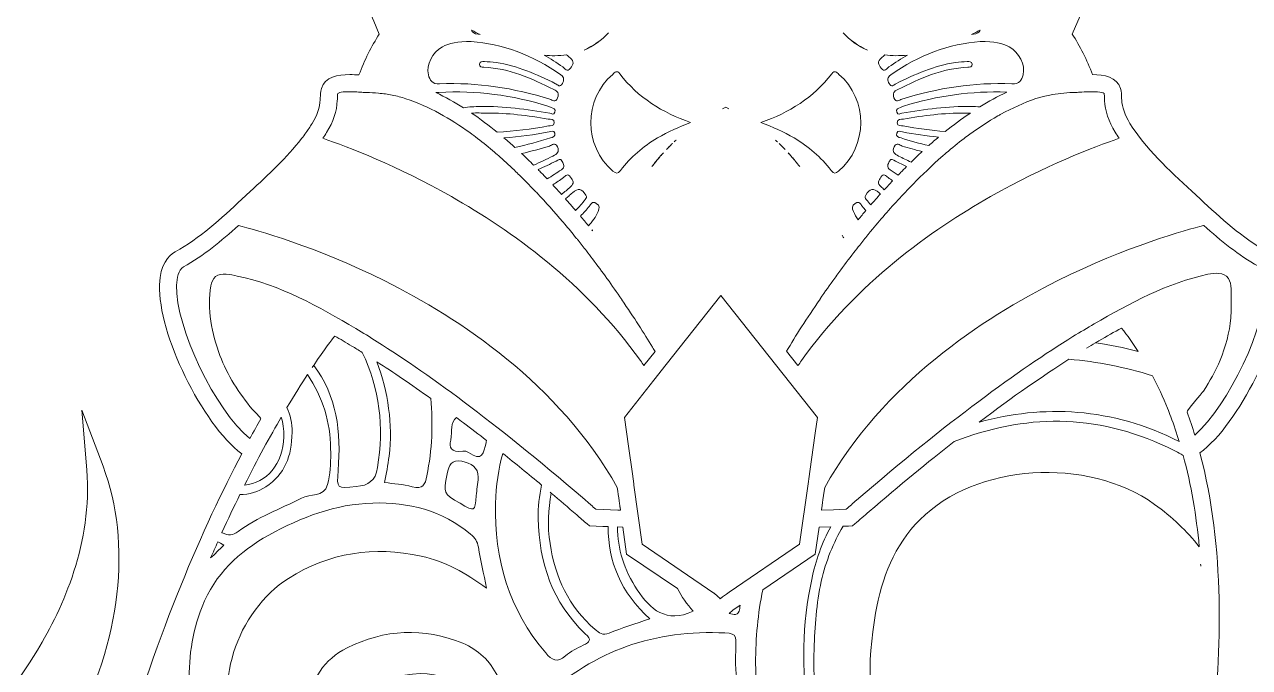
# Model space of a CAD drawing. Extents: x 705 to 2296, y -2914 to -85.
# Drawn here: x 1153 to 1760, y -1857 to -1539 of the extents above; entities that cross this region are included whole.
import ezdxf

# ---------------------------------------------------------------- set-up
doc = ezdxf.new("R2010")
doc.units = 0
doc.header["$MEASUREMENT"] = 0
doc.layers.add('Layer 1', color=7, linetype='Continuous')

# ---------------------------------------------------------------- blocks, each defined once
blk = doc.blocks.new('block 4')
at = {"layer": 'Layer 1', "lineweight": 0}
blk.add_lwpolyline([(1500.45, -1579.68), (1502.02, -1580.47), (1500.45, -1579.69), (1498.87, -1580.47), (1500.45, -1579.68)], dxfattribs=at)
for points, knots in [([(2257.73, -639.78), (2234.93, -597.81), (2201.23, -557.75), (2160.32, -523.94), (2075.55, -453.89), (1964.94, -394.11), (1840.32, -350.94), (1840.32, -350.94), (1840.32, -350.93), (1840.32, -350.93), (1839.87, -348.96), (1839.3, -346.94), (1838.61, -344.88), (1837.07, -340.33), (1834.39, -333.76), (1828.95, -329.25), (1828.26, -328.68), (1827.55, -328.14), (1826.81, -327.67), (1826.81, -327.67), (1826.81, -327.67), (1826.79, -327.67), (1828.33, -308.78), (1824.73, -289.41), (1816.02, -270), (1811.57, -260.06), (1804.2, -253.12), (1797.06, -246.39), (1791.32, -240.98), (1785.89, -235.87), (1782.26, -229.5), (1781.17, -227.6), (1780.25, -225.55), (1779.27, -223.36), (1778.01, -220.55), (1776.7, -217.64), (1774.93, -214.81), (1767.88, -203.55), (1756.35, -197.47), (1745.08, -194.23), (1745.08, -194.23), (1743.71, -192.18), (1743.71, -192.18), (1701.28, -127.64), (1637.14, -102.84), (1590.8, -93.4), (1549.91, -85.06), (1516.05, -86.83), (1504.18, -87.86), (1504.14, -87.8), (1504.1, -87.77), (1504.08, -87.73), (1504.08, -87.73), (1503.9, -87.89), (1503.9, -87.89), (1502.32, -88.03), (1501.15, -88.15), (1500.45, -88.23), (1499.74, -88.15), (1498.58, -88.03), (1497.01, -87.89), (1497.01, -87.89), (1496.82, -87.73), (1496.82, -87.73), (1496.8, -87.77), (1496.76, -87.8), (1496.71, -87.86), (1484.84, -86.83), (1450.98, -85.06), (1410.1, -93.4), (1363.76, -102.84), (1299.62, -127.64), (1257.21, -192.15), (1257.21, -192.15), (1255.83, -194.23), (1255.83, -194.23), (1244.54, -197.47), (1233.02, -203.55), (1225.97, -214.81), (1224.2, -217.64), (1222.89, -220.55), (1221.62, -223.36), (1220.64, -225.55), (1219.73, -227.6), (1218.64, -229.5), (1215, -235.87), (1209.57, -240.98), (1203.83, -246.39), (1196.7, -253.12), (1189.33, -260.06), (1184.88, -270), (1176.17, -289.41), (1172.56, -308.78), (1174.1, -327.67), (1174.09, -327.67), (1174.09, -327.67), (1174.09, -327.67), (1173.36, -328.14), (1172.64, -328.67), (1171.94, -329.25), (1166.5, -333.76), (1163.83, -340.32), (1162.29, -344.88), (1161.6, -346.94), (1161.03, -348.96), (1160.57, -350.93), (1160.57, -350.93), (1160.57, -350.94), (1160.57, -350.94), (1035.95, -394.11), (925.34, -453.89), (840.57, -523.94), (799.66, -557.75), (765.97, -597.81), (743.17, -639.78), (717.38, -687.2), (705.23, -736.49), (707.06, -786.23), (708.79, -833.12), (721.42, -881.91), (744.63, -931.23), (776.61, -999.19), (827.22, -1064.83), (895.04, -1126.29), (939.72, -1166.8), (989.19, -1202.25), (1037.03, -1236.53), (1082.37, -1269.03), (1129.25, -1302.64), (1171.8, -1340.38), (1249.39, -1409.16), (1300.81, -1475.62), (1328.95, -1543.41), (1325.12, -1549.46), (1321.54, -1556.29), (1318.88, -1563.69), (1317.48, -1563.6), (1315.91, -1563.52), (1314.31, -1563.52), (1308.44, -1563.52), (1302.01, -1564.61), (1300.28, -1570.4), (1299.79, -1572.07), (1299.76, -1573.62), (1299.72, -1574.99), (1299.72, -1575.32), (1299.71, -1575.65), (1299.7, -1575.96), (1299.52, -1579.67), (1298.15, -1583.63), (1295.64, -1587.72), (1294.69, -1589.27), (1293.66, -1590.81), (1292.59, -1592.31), (1291.91, -1593.27), (1291.2, -1594.21), (1290.48, -1595.15), (1283.23, -1604.54), (1274, -1613.07), (1265.02, -1621.38), (1265.02, -1621.38), (1260.92, -1625.17), (1260.92, -1625.17), (1250.6, -1634.74), (1239.94, -1644.64), (1227.93, -1651.26), (1224.55, -1653.15), (1220.44, -1657.48), (1220.14, -1667.47), (1219.42, -1692.03), (1241.26, -1736.34), (1260.82, -1751.22), (1241.97, -1787.05), (1219.46, -1838.09), (1200.22, -1904.9), (1175.44, -1990.97), (1160.75, -2086.12), (1156.58, -2187.73), (1153.08, -2272.74), (1156.98, -2362.49), (1168.18, -2455.79), (1163.65, -2459.11), (1158.65, -2462.26), (1152.93, -2465.39), (1126.52, -2479.87), (1097.89, -2485.02), (1072.31, -2479.92), (1038.1, -2473.12), (1010.95, -2453.43), (991.61, -2421.39), (954.97, -2360.75), (954.3, -2266.43), (972.57, -2204.62), (992.17, -2138.34), (1031.4, -2072.06), (1096.04, -1996), (1100.49, -1990.76), (1104.99, -1985.54), (1109.5, -1980.33), (1133.88, -1952.07), (1159.09, -1922.85), (1176.92, -1889.25), (1201.05, -1843.72), (1206.63, -1795.65), (1192.18, -1757.38), (1192.18, -1757.38), (1181.68, -1729.58), (1181.68, -1729.58), (1181.68, -1729.58), (1184.11, -1759.19), (1184.11, -1759.19), (1187.04, -1794.94), (1172.43, -1827.44), (1159.67, -1848.41), (1139.55, -1881.48), (1111.42, -1909.63), (1084.2, -1936.84), (1072.99, -1948.07), (1061.38, -1959.69), (1050.51, -1971.48), (986.2, -2041.19), (939.51, -2104.75), (907.75, -2165.78), (865.01, -2247.87), (849.52, -2326.23), (861.72, -2398.68), (881.46, -2516.08), (980.8, -2608.54), (1070.48, -2648.09), (1102.71, -2662.3), (1132.76, -2669.48), (1158.32, -2669.48), (1176.87, -2669.48), (1193.05, -2665.7), (1205.97, -2658.08), (1205.97, -2658.09), (1205.97, -2658.09), (1205.97, -2658.09), (1212.84, -2680.03), (1220.66, -2700.47), (1229.34, -2719.23), (1249.6, -2763), (1275.41, -2799.36), (1306.05, -2827.33), (1339.78, -2858.12), (1383.84, -2881.32), (1437.02, -2896.27), (1479.37, -2908.16), (1526.54, -2914.39), (1574.07, -2914.39), (1577.53, -2914.39), (1581.01, -2914.35), (1584.47, -2914.28), (1715.72, -2911.78), (1847.6, -2857.02), (1946.29, -2764.08), (1983.95, -2728.62), (2013.13, -2688.17), (2030.68, -2647.08), (2050.96, -2599.62), (2056.14, -2551.69), (2046.08, -2504.65), (2026.22, -2411.76), (1963.7, -2334.68), (1870.04, -2287.56), (1788.08, -2246.34), (1690.33, -2231.81), (1599.94, -2247.09), (1606.11, -2235.77), (1612.34, -2224.53), (1618.54, -2213.38), (1637.36, -2179.5), (1656.8, -2144.46), (1673.59, -2108.59), (1710.68, -2029.32), (1732.71, -1958.15), (1740.94, -1891.02), (1746.05, -1849.4), (1747.6, -1797.58), (1735.16, -1750.76), (1754.43, -1736.28), (1775.99, -1693.13), (1775.99, -1668.36), (1775.99, -1667.96), (1775.99, -1667.55), (1775.98, -1667.16), (1775.68, -1657.19), (1771.58, -1652.89), (1768.19, -1651), (1756.19, -1644.4), (1745.52, -1634.53), (1735.2, -1624.98), (1735.2, -1624.98), (1731.1, -1621.2), (1731.1, -1621.2), (1719.8, -1610.79), (1708.12, -1600.03), (1700.47, -1587.65), (1697.96, -1583.57), (1696.6, -1579.62), (1696.43, -1575.92), (1696.41, -1575.61), (1696.4, -1575.29), (1696.4, -1574.97), (1696.37, -1573.59), (1696.32, -1572.04), (1695.83, -1570.37), (1694.11, -1564.66), (1687.76, -1563.55), (1681.94, -1563.52), (1679.29, -1556.2), (1675.74, -1549.42), (1671.94, -1543.41), (1700.08, -1475.62), (1751.51, -1409.16), (1829.1, -1340.38), (1871.64, -1302.64), (1918.53, -1269.03), (1963.87, -1236.53), (2011.71, -1202.25), (2061.18, -1166.8), (2105.86, -1126.29), (2173.67, -1064.83), (2224.28, -999.19), (2256.27, -931.23), (2279.48, -881.91), (2292.11, -833.13), (2293.84, -786.23), (2295.67, -736.49), (2283.52, -687.2), (2257.73, -639.78)], [0, 0, 0, 0, 1, 1, 1, 2, 2, 2, 3, 3, 3, 4, 4, 4, 5, 5, 5, 6, 6, 6, 7, 7, 7, 8, 8, 8, 9, 9, 9, 10, 10, 10, 11, 11, 11, 12, 12, 12, 13, 13, 13, 14, 14, 14, 15, 15, 15, 16, 16, 16, 17, 17, 17, 18, 18, 18, 19, 19, 19, 20, 20, 20, 21, 21, 21, 22, 22, 22, 23, 23, 23, 24, 24, 24, 25, 25, 25, 26, 26, 26, 27, 27, 27, 28, 28, 28, 29, 29, 29, 30, 30, 30, 31, 31, 31, 32, 32, 32, 33, 33, 33, 34, 34, 34, 35, 35, 35, 36, 36, 36, 37, 37, 37, 38, 38, 38, 39, 39, 39, 40, 40, 40, 41, 41, 41, 42, 42, 42, 43, 43, 43, 44, 44, 44, 45, 45, 45, 46, 46, 46, 47, 47, 47, 48, 48, 48, 49, 49, 49, 50, 50, 50, 51, 51, 51, 52, 52, 52, 53, 53, 53, 54, 54, 54, 55, 55, 55, 56, 56, 56, 57, 57, 57, 58, 58, 58, 59, 59, 59, 60, 60, 60, 61, 61, 61, 62, 62, 62, 63, 63, 63, 64, 64, 64, 65, 65, 65, 66, 66, 66, 67, 67, 67, 68, 68, 68, 69, 69, 69, 70, 70, 70, 71, 71, 71, 72, 72, 72, 73, 73, 73, 74, 74, 74, 75, 75, 75, 76, 76, 76, 77, 77, 77, 78, 78, 78, 79, 79, 79, 80, 80, 80, 81, 81, 81, 82, 82, 82, 83, 83, 83, 84, 84, 84, 85, 85, 85, 86, 86, 86, 87, 87, 87, 88, 88, 88, 89, 89, 89, 90, 90, 90, 91, 91, 91, 92, 92, 92, 93, 93, 93, 94, 94, 94, 95, 95, 95, 96, 96, 96, 97, 97, 97, 98, 98, 98, 99, 99, 99, 100, 100, 100, 101, 101, 101, 102, 102, 102, 103, 103, 103, 104, 104, 104, 105, 105, 105, 106, 106, 106, 107, 107, 107, 108, 108, 108, 109, 109, 109, 110, 110, 110, 110]), ([(1378.84, -1543.62), (1378.51, -1543.58), (1378.18, -1543.54), (1377.85, -1543.5), (1376, -1543.31), (1375.03, -1542.66), (1374.59, -1541.54), (1374.59, -1541.54), (1374.59, -1541.54), (1374.59, -1541.52), (1376.03, -1542.25), (1377.45, -1542.96), (1378.84, -1543.62)], [0, 0, 0, 0, 1, 1, 1, 2, 2, 2, 3, 3, 3, 4, 4, 4, 4]), ([(1442.39, -1542.87), (1438.93, -1546.44), (1435.02, -1549.36), (1430.38, -1551.34), (1430.37, -1551.34), (1430.34, -1551.33), (1430.33, -1551.33), (1434.98, -1549.35), (1438.91, -1546.43), (1442.39, -1542.87)], [0, 0, 0, 0, 1, 1, 1, 2, 2, 2, 3, 3, 3, 3]), ([(1570.57, -1551.33), (1570.55, -1551.33), (1570.53, -1551.34), (1570.52, -1551.34), (1565.88, -1549.36), (1561.96, -1546.44), (1558.5, -1542.87), (1561.99, -1546.43), (1565.91, -1549.35), (1570.57, -1551.33)], [0, 0, 0, 0, 1, 1, 1, 2, 2, 2, 3, 3, 3, 3]), ([(1626.31, -1541.52), (1626.31, -1541.52), (1626.31, -1541.54), (1626.31, -1541.54), (1625.87, -1542.66), (1624.9, -1543.31), (1623.05, -1543.5), (1622.72, -1543.54), (1622.38, -1543.58), (1622.06, -1543.62), (1623.44, -1542.96), (1624.86, -1542.25), (1626.31, -1541.52)], [0, 0, 0, 0, 1, 1, 1, 2, 2, 2, 3, 3, 3, 4, 4, 4, 4]), ([(1360.16, -1549.79), (1363.34, -1548.01), (1367.69, -1547.1), (1374.46, -1547.14), (1389.65, -1548.25), (1404.94, -1553.82), (1418.76, -1563.62), (1420.71, -1565), (1420.36, -1566.28), (1419.54, -1567.94), (1418.47, -1570.13), (1417.23, -1568.55), (1416.22, -1568.03), (1406.8, -1563.36), (1397.26, -1559.04), (1386.72, -1557.52), (1384.81, -1557.24), (1382.87, -1557.17), (1380.94, -1557.06), (1379.9, -1557), (1378.69, -1556.99), (1378.56, -1558.36), (1378.41, -1559.86), (1379.67, -1559.85), (1380.69, -1559.89), (1393.23, -1560.36), (1404.29, -1565.43), (1415.27, -1570.83), (1417.27, -1571.8), (1417.98, -1572.75), (1417.18, -1574.99), (1416.2, -1577.76), (1414.59, -1576.1), (1413.36, -1575.71), (1395.59, -1570.1), (1377.43, -1567.28), (1358.79, -1568.09), (1355.17, -1568.25), (1353.9, -1566.46), (1353.23, -1563.55), (1352.11, -1558.64), (1355.19, -1552.57), (1360.16, -1549.79)], [0, 0, 0, 0, 1, 1, 1, 2, 2, 2, 3, 3, 3, 4, 4, 4, 5, 5, 5, 6, 6, 6, 7, 7, 7, 8, 8, 8, 9, 9, 9, 10, 10, 10, 11, 11, 11, 12, 12, 12, 13, 13, 13, 14, 14, 14, 14]), ([(1587.53, -1575.71), (1586.3, -1576.1), (1584.69, -1577.76), (1583.71, -1574.99), (1582.91, -1572.75), (1583.63, -1571.8), (1585.62, -1570.83), (1596.61, -1565.43), (1607.67, -1560.36), (1620.21, -1559.89), (1621.22, -1559.85), (1622.49, -1559.86), (1622.33, -1558.36), (1622.2, -1556.99), (1621, -1557), (1619.96, -1557.06), (1618.03, -1557.17), (1616.08, -1557.24), (1614.17, -1557.52), (1603.64, -1559.04), (1594.09, -1563.36), (1584.68, -1568.03), (1583.67, -1568.55), (1582.43, -1570.13), (1581.35, -1567.94), (1580.54, -1566.28), (1580.18, -1565), (1582.14, -1563.62), (1595.96, -1553.82), (1611.25, -1548.25), (1626.44, -1547.14), (1633.2, -1547.1), (1637.56, -1548.01), (1640.73, -1549.79), (1645.71, -1552.57), (1648.79, -1558.64), (1647.66, -1563.55), (1647, -1566.46), (1645.73, -1568.25), (1642.1, -1568.09), (1623.47, -1567.28), (1605.31, -1570.1), (1587.53, -1575.71)], [0, 0, 0, 0, 1, 1, 1, 2, 2, 2, 3, 3, 3, 4, 4, 4, 5, 5, 5, 6, 6, 6, 7, 7, 7, 8, 8, 8, 9, 9, 9, 10, 10, 10, 11, 11, 11, 12, 12, 12, 13, 13, 13, 14, 14, 14, 14]), ([(1423.57, -1560.33), (1421.81, -1562.65), (1420.77, -1560.47), (1419.75, -1559.72), (1416.75, -1557.57), (1413.69, -1555.61), (1410.54, -1553.86), (1412.36, -1554.05), (1414.13, -1554.16), (1415.85, -1554.16), (1417.86, -1554.16), (1419.8, -1554), (1421.68, -1553.74), (1422.27, -1554.23), (1422.84, -1554.71), (1423.41, -1555.22), (1425.58, -1557.15), (1424.95, -1558.49), (1423.57, -1560.33)], [0, 0, 0, 0, 1, 1, 1, 2, 2, 2, 3, 3, 3, 4, 4, 4, 5, 5, 5, 6, 6, 6, 6]), ([(1590.38, -1553.85), (1587.21, -1555.6), (1584.16, -1557.56), (1581.15, -1559.72), (1580.12, -1560.47), (1579.08, -1562.65), (1577.33, -1560.33), (1575.95, -1558.49), (1575.31, -1557.15), (1577.49, -1555.22), (1578.06, -1554.71), (1578.63, -1554.23), (1579.22, -1553.74), (1579.22, -1553.74), (1579.23, -1553.73), (1579.23, -1553.73), (1579.23, -1553.73), (1579.24, -1553.72), (1579.24, -1553.72), (1582.71, -1554.22), (1586.4, -1554.28), (1590.38, -1553.85)], [0, 0, 0, 0, 1, 1, 1, 2, 2, 2, 3, 3, 3, 4, 4, 4, 5, 5, 5, 6, 6, 6, 7, 7, 7, 7]), ([(1444.48, -1563.38), (1445.57, -1562.46), (1446.44, -1561.13), (1447.98, -1563.13), (1457.02, -1574.88), (1469.03, -1582.35), (1483.05, -1587.23), (1477.35, -1589.45), (1471.84, -1591.77), (1466.67, -1594.86), (1459.57, -1599.1), (1453.3, -1604.3), (1448.3, -1610.94), (1446.97, -1612.7), (1446.13, -1612.55), (1444.59, -1611.25), (1430.07, -1598.98), (1429.98, -1575.68), (1444.48, -1563.38)], [0, 0, 0, 0, 1, 1, 1, 2, 2, 2, 3, 3, 3, 4, 4, 4, 5, 5, 5, 6, 6, 6, 6]), ([(1556.31, -1611.25), (1554.77, -1612.55), (1553.92, -1612.7), (1552.6, -1610.94), (1547.6, -1604.3), (1541.32, -1599.1), (1534.22, -1594.86), (1529.06, -1591.77), (1523.55, -1589.45), (1517.84, -1587.23), (1531.86, -1582.35), (1543.88, -1574.88), (1552.92, -1563.13), (1554.46, -1561.13), (1555.33, -1562.46), (1556.42, -1563.38), (1570.91, -1575.68), (1570.83, -1598.98), (1556.31, -1611.25)], [0, 0, 0, 0, 1, 1, 1, 2, 2, 2, 3, 3, 3, 4, 4, 4, 5, 5, 5, 6, 6, 6, 6]), ([(1302.86, -1592.12), (1306.13, -1586.8), (1307.91, -1581.5), (1308.15, -1576.36), (1308.16, -1575.97), (1308.17, -1575.59), (1308.18, -1575.19), (1308.22, -1574.31), (1308.23, -1573.46), (1308.38, -1572.89), (1309.21, -1572.14), (1311.88, -1571.85), (1316.38, -1572.01), (1317.32, -1572.06), (1318.36, -1572.1), (1319.47, -1572.17), (1320.57, -1572.26), (1321.52, -1572.32), (1322.27, -1572.33), (1322.27, -1572.33), (1322.5, -1572.33), (1322.5, -1572.33), (1324.61, -1572.39), (1326.63, -1572.5), (1328.56, -1572.69), (1330.91, -1572.9), (1333.14, -1573.22), (1335.27, -1573.64), (1337.68, -1574.12), (1339.95, -1574.7), (1342.11, -1575.44), (1353.61, -1579.32), (1364.25, -1585.42), (1373.73, -1592.24), (1375.03, -1593.18), (1376.32, -1594.13), (1377.57, -1595.09), (1380.48, -1597.32), (1383.28, -1599.6), (1385.95, -1601.88), (1386.89, -1602.69), (1387.82, -1603.49), (1388.73, -1604.3), (1391.52, -1606.77), (1394.14, -1609.23), (1396.6, -1611.61), (1397.38, -1612.35), (1398.14, -1613.09), (1398.87, -1613.81), (1400.32, -1615.25), (1401.73, -1616.65), (1403.04, -1618), (1403.92, -1618.9), (1404.79, -1619.8), (1405.66, -1620.71), (1406.18, -1621.26), (1406.71, -1621.8), (1407.22, -1622.34), (1411.43, -1626.78), (1415.6, -1631.44), (1419.72, -1636.3), (1420.08, -1636.71), (1420.42, -1637.13), (1420.77, -1637.54), (1422.62, -1639.73), (1424.46, -1641.96), (1426.3, -1644.24), (1426.63, -1644.65), (1426.97, -1645.07), (1427.3, -1645.49), (1428.7, -1647.23), (1430.08, -1649), (1431.46, -1650.79), (1432.47, -1652.08), (1433.47, -1653.38), (1434.46, -1654.69), (1434.47, -1654.69), (1434.47, -1654.7), (1434.48, -1654.71), (1436.87, -1657.86), (1439.25, -1661.1), (1441.64, -1664.41), (1441.68, -1664.46), (1441.71, -1664.51), (1441.75, -1664.56), (1444.15, -1667.9), (1446.53, -1671.32), (1448.93, -1674.83), (1448.95, -1674.86), (1448.98, -1674.9), (1449, -1674.94), (1455.06, -1683.79), (1459.95, -1691.4), (1464.17, -1698.48), (1464.6, -1699.19), (1465.01, -1699.91), (1465.43, -1700.62), (1465.43, -1700.62), (1459.95, -1707.54), (1459.95, -1707.54), (1459.38, -1706.72), (1458.81, -1705.9), (1458.22, -1705.08), (1431.09, -1666.91), (1393.82, -1640.38), (1364.6, -1623.85), (1337.57, -1608.52), (1313.68, -1599.37), (1300.99, -1595.02), (1301.63, -1594.07), (1302.26, -1593.1), (1302.86, -1592.12)], [0, 0, 0, 0, 1, 1, 1, 2, 2, 2, 3, 3, 3, 4, 4, 4, 5, 5, 5, 6, 6, 6, 7, 7, 7, 8, 8, 8, 9, 9, 9, 10, 10, 10, 11, 11, 11, 12, 12, 12, 13, 13, 13, 14, 14, 14, 15, 15, 15, 16, 16, 16, 17, 17, 17, 18, 18, 18, 19, 19, 19, 20, 20, 20, 21, 21, 21, 22, 22, 22, 23, 23, 23, 24, 24, 24, 25, 25, 25, 26, 26, 26, 27, 27, 27, 28, 28, 28, 29, 29, 29, 30, 30, 30, 31, 31, 31, 32, 32, 32, 33, 33, 33, 34, 34, 34, 35, 35, 35, 36, 36, 36, 37, 37, 37, 37]), ([(1356.98, -1572.4), (1357.48, -1572.37), (1357.97, -1572.33), (1358.47, -1572.31), (1376.87, -1571.28), (1394.86, -1573.64), (1412.43, -1579.13), (1412.98, -1579.3), (1413.51, -1579.5), (1414.03, -1579.73), (1415.08, -1580.16), (1416.35, -1580.45), (1415.83, -1582.07), (1415.32, -1583.66), (1414.14, -1582.78), (1413.27, -1582.63), (1401.91, -1580.62), (1390.52, -1579.08), (1378.96, -1579.27), (1376.15, -1579.32), (1373.35, -1579.46), (1370.6, -1579.94), (1370.59, -1579.94), (1370.58, -1579.94), (1370.57, -1579.95), (1366.23, -1577.21), (1361.67, -1574.67), (1356.93, -1572.4), (1356.93, -1572.4), (1356.98, -1572.4), (1356.98, -1572.4)], [0, 0, 0, 0, 1, 1, 1, 2, 2, 2, 3, 3, 3, 4, 4, 4, 5, 5, 5, 6, 6, 6, 7, 7, 7, 8, 8, 8, 9, 9, 9, 10, 10, 10, 10]), ([(1672.24, -1572.35), (1672.69, -1572.33), (1673.15, -1572.32), (1673.61, -1572.31), (1673.61, -1572.31), (1673.85, -1572.31), (1673.85, -1572.31), (1674.6, -1572.29), (1675.56, -1572.23), (1676.64, -1572.15), (1680.01, -1571.94), (1682.63, -1571.89), (1684.52, -1572.03), (1686.19, -1572.16), (1687.26, -1572.44), (1687.74, -1572.85), (1687.89, -1573.44), (1687.91, -1574.27), (1687.93, -1575.16), (1687.94, -1575.55), (1687.95, -1575.93), (1687.97, -1576.31), (1688.2, -1581.44), (1689.98, -1586.73), (1693.25, -1592.03), (1693.87, -1593.03), (1694.52, -1594.02), (1695.18, -1595.01), (1695.17, -1595.01), (1695.15, -1595.01), (1695.14, -1595.02), (1682.44, -1599.37), (1658.56, -1608.52), (1631.52, -1623.85), (1602.3, -1640.38), (1565.03, -1666.91), (1537.9, -1705.08), (1537.31, -1705.9), (1536.74, -1706.72), (1536.17, -1707.54), (1536.17, -1707.54), (1530.55, -1700.44), (1530.55, -1700.44), (1532.8, -1696.58), (1535.26, -1692.57), (1537.99, -1688.31), (1540.73, -1684.05), (1543.73, -1679.52), (1547.1, -1674.6), (1547.12, -1674.57), (1547.15, -1674.53), (1547.17, -1674.49), (1549.57, -1671), (1551.97, -1667.59), (1554.35, -1664.26), (1555.04, -1663.29), (1555.74, -1662.34), (1556.43, -1661.39), (1558.89, -1658.04), (1561.33, -1654.78), (1563.79, -1651.61), (1563.79, -1651.61), (1563.8, -1651.6), (1563.8, -1651.6), (1564.78, -1650.35), (1565.75, -1649.09), (1566.72, -1647.86), (1568.07, -1646.15), (1569.43, -1644.46), (1570.78, -1642.79), (1570.95, -1642.6), (1571.1, -1642.4), (1571.27, -1642.21), (1573.61, -1639.35), (1575.96, -1636.55), (1578.31, -1633.83), (1583.18, -1628.21), (1588.09, -1622.89), (1593.07, -1617.83), (1593.14, -1617.76), (1593.21, -1617.68), (1593.29, -1617.61), (1597.48, -1613.35), (1602.36, -1608.59), (1607.84, -1603.78), (1608.41, -1603.27), (1609.02, -1602.75), (1609.62, -1602.24), (1612.42, -1599.83), (1615.37, -1597.42), (1618.46, -1595.06), (1619.4, -1594.34), (1620.35, -1593.65), (1621.31, -1592.95), (1625.66, -1589.77), (1630.26, -1586.73), (1635.09, -1583.99), (1635.61, -1583.69), (1636.15, -1583.4), (1636.68, -1583.12), (1642.19, -1580.08), (1647.97, -1577.44), (1654, -1575.41), (1654.79, -1575.13), (1655.61, -1574.91), (1656.42, -1574.68), (1656.81, -1574.57), (1657.2, -1574.45), (1657.59, -1574.35), (1658.65, -1574.08), (1659.74, -1573.83), (1660.85, -1573.62), (1664.35, -1572.91), (1668.13, -1572.51), (1672.24, -1572.35)], [0, 0, 0, 0, 1, 1, 1, 2, 2, 2, 3, 3, 3, 4, 4, 4, 5, 5, 5, 6, 6, 6, 7, 7, 7, 8, 8, 8, 9, 9, 9, 10, 10, 10, 11, 11, 11, 12, 12, 12, 13, 13, 13, 14, 14, 14, 15, 15, 15, 16, 16, 16, 17, 17, 17, 18, 18, 18, 19, 19, 19, 20, 20, 20, 21, 21, 21, 22, 22, 22, 23, 23, 23, 24, 24, 24, 25, 25, 25, 26, 26, 26, 27, 27, 27, 28, 28, 28, 29, 29, 29, 30, 30, 30, 31, 31, 31, 32, 32, 32, 33, 33, 33, 34, 34, 34, 35, 35, 35, 36, 36, 36, 37, 37, 37, 38, 38, 38, 38]), ([(1587.63, -1582.63), (1586.76, -1582.78), (1585.58, -1583.66), (1585.06, -1582.07), (1584.55, -1580.45), (1585.81, -1580.16), (1586.86, -1579.73), (1587.39, -1579.5), (1587.91, -1579.3), (1588.46, -1579.13), (1605.12, -1573.93), (1622.16, -1571.53), (1639.55, -1572.17), (1639.55, -1572.17), (1639.6, -1572.17), (1639.6, -1572.17), (1634.97, -1574.36), (1630.51, -1576.8), (1626.24, -1579.45), (1626.24, -1579.45), (1626.2, -1579.45), (1626.2, -1579.45), (1624.78, -1579.34), (1623.36, -1579.3), (1621.94, -1579.27), (1610.38, -1579.08), (1598.99, -1580.62), (1587.63, -1582.63)], [0, 0, 0, 0, 1, 1, 1, 2, 2, 2, 3, 3, 3, 4, 4, 4, 5, 5, 5, 6, 6, 6, 7, 7, 7, 8, 8, 8, 9, 9, 9, 9]), ([(1374.55, -1582.52), (1377.12, -1582.48), (1379.7, -1582.52), (1382.26, -1582.52), (1392.41, -1582.55), (1402.48, -1583.7), (1412.47, -1585.49), (1413.6, -1585.69), (1415.62, -1585.23), (1415.57, -1587.31), (1415.52, -1589.13), (1413.72, -1588.75), (1412.64, -1588.94), (1404.21, -1590.4), (1395.78, -1591.55), (1387.27, -1591.98), (1387.27, -1591.98), (1387.26, -1591.98), (1387.26, -1591.98), (1383.26, -1588.73), (1379.02, -1585.54), (1374.53, -1582.52), (1374.53, -1582.52), (1374.54, -1582.52), (1374.55, -1582.52)], [0, 0, 0, 0, 1, 1, 1, 2, 2, 2, 3, 3, 3, 4, 4, 4, 5, 5, 5, 6, 6, 6, 7, 7, 7, 8, 8, 8, 8]), ([(1588.26, -1588.94), (1587.17, -1588.75), (1585.37, -1589.13), (1585.32, -1587.31), (1585.28, -1585.23), (1587.29, -1585.69), (1588.43, -1585.49), (1598.41, -1583.7), (1608.48, -1582.55), (1618.64, -1582.52), (1619.58, -1582.52), (1620.53, -1582.52), (1621.48, -1582.51), (1621.48, -1582.51), (1621.52, -1582.51), (1621.52, -1582.51), (1617.14, -1585.44), (1613, -1588.54), (1609.1, -1591.69), (1609.09, -1591.69), (1609.09, -1591.69), (1609.09, -1591.69), (1602.12, -1591.13), (1595.18, -1590.14), (1588.26, -1588.94)], [0, 0, 0, 0, 1, 1, 1, 2, 2, 2, 3, 3, 3, 4, 4, 4, 5, 5, 5, 6, 6, 6, 7, 7, 7, 8, 8, 8, 8]), ([(1412.95, -1591.91), (1413.9, -1591.74), (1415.26, -1590.67), (1415.82, -1592.45), (1416.38, -1594.29), (1414.77, -1594.5), (1413.66, -1594.84), (1407.82, -1596.73), (1401.95, -1598.29), (1396.03, -1599.5), (1394.3, -1597.93), (1392.52, -1596.38), (1390.66, -1594.8), (1398.43, -1594.21), (1405.71, -1593.2), (1412.95, -1591.91)], [0, 0, 0, 0, 1, 1, 1, 2, 2, 2, 3, 3, 3, 4, 4, 4, 5, 5, 5, 5]), ([(1587.23, -1594.84), (1586.12, -1594.5), (1584.51, -1594.29), (1585.07, -1592.45), (1585.63, -1590.67), (1587, -1591.74), (1587.95, -1591.91), (1593.8, -1592.95), (1599.67, -1593.82), (1605.8, -1594.4), (1604.12, -1595.83), (1602.51, -1597.23), (1600.92, -1598.64), (1600.92, -1598.64), (1600.91, -1598.64), (1600.91, -1598.64), (1596.32, -1597.58), (1591.77, -1596.31), (1587.23, -1594.84)], [0, 0, 0, 0, 1, 1, 1, 2, 2, 2, 3, 3, 3, 4, 4, 4, 5, 5, 5, 6, 6, 6, 6]), ([(1413.15, -1598.84), (1414.36, -1598.47), (1415.93, -1596.67), (1417.09, -1599.23), (1418.22, -1601.78), (1417.06, -1602.75), (1414.89, -1603.83), (1411.73, -1605.4), (1408.54, -1606.92), (1405.32, -1608.3), (1405.32, -1608.3), (1405.32, -1608.3), (1405.31, -1608.3), (1403.43, -1606.44), (1401.45, -1604.52), (1399.35, -1602.54), (1403.98, -1601.5), (1408.58, -1600.26), (1413.15, -1598.84)], [0, 0, 0, 0, 1, 1, 1, 2, 2, 2, 3, 3, 3, 4, 4, 4, 5, 5, 5, 6, 6, 6, 6]), ([(1471.1, -1600.57), (1471.44, -1600.2), (1471.8, -1599.83), (1472.16, -1599.47), (1472.27, -1599.38), (1472.36, -1599.28), (1472.46, -1599.19), (1472.47, -1599.16), (1472.48, -1599.15), (1472.49, -1599.14), (1472.85, -1598.78), (1473.21, -1598.42), (1473.58, -1598.06), (1473.73, -1597.92), (1473.89, -1597.77), (1474.05, -1597.62), (1473.51, -1598.15), (1472.98, -1598.66), (1472.46, -1599.19), (1472, -1599.64), (1471.55, -1600.1), (1471.1, -1600.57)], [0, 0, 0, 0, 1, 1, 1, 2, 2, 2, 3, 3, 3, 4, 4, 4, 5, 5, 5, 6, 6, 6, 7, 7, 7, 7]), ([(1474.87, -1596.84), (1474.93, -1596.78), (1474.99, -1596.72), (1475.05, -1596.66), (1475.31, -1596.42), (1475.57, -1596.18), (1475.85, -1595.93), (1475.51, -1596.24), (1475.19, -1596.54), (1474.87, -1596.84)], [0, 0, 0, 0, 1, 1, 1, 2, 2, 2, 3, 3, 3, 3]), ([(1525.05, -1595.93), (1525.32, -1596.18), (1525.59, -1596.42), (1525.85, -1596.66), (1525.91, -1596.72), (1525.97, -1596.78), (1526.03, -1596.84), (1525.71, -1596.54), (1525.38, -1596.24), (1525.05, -1595.93)], [0, 0, 0, 0, 1, 1, 1, 2, 2, 2, 3, 3, 3, 3]), ([(1526.85, -1597.62), (1527.01, -1597.77), (1527.16, -1597.92), (1527.32, -1598.06), (1527.69, -1598.42), (1528.04, -1598.78), (1528.4, -1599.14), (1528.41, -1599.15), (1528.43, -1599.16), (1528.44, -1599.19), (1528.53, -1599.28), (1528.63, -1599.38), (1528.74, -1599.47), (1529.09, -1599.83), (1529.45, -1600.2), (1529.8, -1600.57), (1529.34, -1600.1), (1528.89, -1599.64), (1528.44, -1599.19), (1527.91, -1598.66), (1527.39, -1598.15), (1526.85, -1597.62)], [0, 0, 0, 0, 1, 1, 1, 2, 2, 2, 3, 3, 3, 4, 4, 4, 5, 5, 5, 6, 6, 6, 7, 7, 7, 7]), ([(1586, -1603.83), (1583.83, -1602.75), (1582.68, -1601.78), (1583.81, -1599.23), (1584.97, -1596.67), (1586.54, -1598.47), (1587.75, -1598.84), (1591.03, -1599.87), (1594.32, -1600.8), (1597.64, -1601.62), (1595.74, -1603.37), (1593.92, -1605.1), (1592.2, -1606.8), (1590.12, -1605.84), (1588.07, -1604.85), (1586, -1603.83)], [0, 0, 0, 0, 1, 1, 1, 2, 2, 2, 3, 3, 3, 4, 4, 4, 5, 5, 5, 5]), ([(1416.47, -1606.31), (1417.46, -1605.82), (1418.63, -1604.5), (1419.5, -1606.49), (1420.13, -1607.91), (1421.04, -1609.22), (1419.07, -1610.58), (1416.74, -1612.19), (1414.4, -1613.71), (1412.02, -1615.13), (1411.05, -1614.11), (1410.07, -1613.1), (1409.11, -1612.11), (1408.6, -1611.59), (1408.06, -1611.05), (1407.53, -1610.52), (1410.55, -1609.21), (1413.51, -1607.76), (1416.47, -1606.31)], [0, 0, 0, 0, 1, 1, 1, 2, 2, 2, 3, 3, 3, 4, 4, 4, 5, 5, 5, 6, 6, 6, 6]), ([(1463.88, -1608.99), (1464.18, -1608.6), (1464.46, -1608.22), (1464.77, -1607.84), (1465.2, -1607.3), (1465.63, -1606.76), (1466.1, -1606.21), (1465.34, -1607.14), (1464.61, -1608.06), (1463.88, -1608.99)], [0, 0, 0, 0, 1, 1, 1, 2, 2, 2, 3, 3, 3, 3]), ([(1466.23, -1606.05), (1466.71, -1605.46), (1467.2, -1604.89), (1467.71, -1604.3), (1467.82, -1604.19), (1467.92, -1604.07), (1468.04, -1603.93), (1468.43, -1603.48), (1468.83, -1603.03), (1469.25, -1602.56), (1469.36, -1602.44), (1469.48, -1602.32), (1469.58, -1602.2), (1469.06, -1602.78), (1468.55, -1603.36), (1468.04, -1603.93), (1467.42, -1604.64), (1466.83, -1605.34), (1466.23, -1606.05)], [0, 0, 0, 0, 1, 1, 1, 2, 2, 2, 3, 3, 3, 4, 4, 4, 5, 5, 5, 6, 6, 6, 6]), ([(1531.31, -1602.2), (1531.42, -1602.32), (1531.54, -1602.44), (1531.65, -1602.56), (1532.07, -1603.03), (1532.47, -1603.48), (1532.85, -1603.93), (1532.97, -1604.07), (1533.08, -1604.19), (1533.19, -1604.3), (1533.7, -1604.89), (1534.19, -1605.46), (1534.67, -1606.05), (1534.07, -1605.34), (1533.47, -1604.64), (1532.85, -1603.93), (1532.35, -1603.36), (1531.84, -1602.78), (1531.31, -1602.2)], [0, 0, 0, 0, 1, 1, 1, 2, 2, 2, 3, 3, 3, 4, 4, 4, 5, 5, 5, 6, 6, 6, 6]), ([(1534.8, -1606.21), (1535.26, -1606.76), (1535.69, -1607.29), (1536.12, -1607.84), (1536.43, -1608.22), (1536.72, -1608.6), (1537.02, -1608.99), (1536.29, -1608.06), (1535.56, -1607.13), (1534.8, -1606.21)], [0, 0, 0, 0, 1, 1, 1, 2, 2, 2, 3, 3, 3, 3]), ([(1581.83, -1610.58), (1579.86, -1609.22), (1580.77, -1607.91), (1581.4, -1606.49), (1582.27, -1604.5), (1583.44, -1605.82), (1584.43, -1606.31), (1586.28, -1607.22), (1588.13, -1608.12), (1589.98, -1608.98), (1588.95, -1610), (1587.96, -1611), (1587.01, -1611.96), (1586.6, -1612.38), (1586.2, -1612.8), (1585.79, -1613.22), (1584.45, -1612.37), (1583.14, -1611.49), (1581.83, -1610.58)], [0, 0, 0, 0, 1, 1, 1, 2, 2, 2, 3, 3, 3, 4, 4, 4, 5, 5, 5, 6, 6, 6, 6]), ([(1414.8, -1618.06), (1416.6, -1616.93), (1418.36, -1615.73), (1420.11, -1614.46), (1421.19, -1613.66), (1422.22, -1612.11), (1423.66, -1614.25), (1424.83, -1616), (1425.68, -1617.2), (1423.58, -1619.07), (1422.13, -1620.38), (1420.64, -1621.62), (1419.12, -1622.77), (1417.67, -1621.19), (1416.23, -1619.61), (1414.78, -1618.06), (1414.78, -1618.06), (1414.8, -1618.06), (1414.8, -1618.06)], [0, 0, 0, 0, 1, 1, 1, 2, 2, 2, 3, 3, 3, 4, 4, 4, 5, 5, 5, 6, 6, 6, 6]), ([(1577.24, -1614.25), (1578.68, -1612.11), (1579.71, -1613.66), (1580.79, -1614.46), (1581.54, -1615.01), (1582.29, -1615.53), (1583.05, -1616.06), (1581.67, -1617.51), (1580.29, -1618.99), (1578.92, -1620.48), (1578.38, -1620.02), (1577.84, -1619.55), (1577.32, -1619.07), (1575.22, -1617.2), (1576.07, -1616), (1577.24, -1614.25)], [0, 0, 0, 0, 1, 1, 1, 2, 2, 2, 3, 3, 3, 4, 4, 4, 5, 5, 5, 5]), ([(1422.71, -1623.6), (1423.32, -1623.08), (1423.91, -1622.56), (1424.52, -1622.03), (1427.42, -1619.47), (1429.07, -1619.78), (1431.15, -1623.16), (1431.7, -1624.04), (1431.44, -1624.6), (1430.9, -1625.28), (1429.38, -1627.24), (1427.78, -1629.06), (1426.11, -1630.76), (1426.11, -1630.76), (1426.11, -1630.76), (1426.09, -1630.77), (1425.61, -1630.18), (1425.1, -1629.59), (1424.6, -1629), (1423.42, -1627.63), (1422.23, -1626.27), (1421.05, -1624.93), (1421.6, -1624.5), (1422.16, -1624.05), (1422.71, -1623.6)], [0, 0, 0, 0, 1, 1, 1, 2, 2, 2, 3, 3, 3, 4, 4, 4, 5, 5, 5, 6, 6, 6, 7, 7, 7, 8, 8, 8, 8]), ([(1569.74, -1623.16), (1571.83, -1619.78), (1573.48, -1619.47), (1576.38, -1622.03), (1576.59, -1622.21), (1576.79, -1622.4), (1577.01, -1622.58), (1575.41, -1624.35), (1573.81, -1626.15), (1572.21, -1627.98), (1571.46, -1627.1), (1570.72, -1626.21), (1569.99, -1625.28), (1569.46, -1624.6), (1569.19, -1624.04), (1569.74, -1623.16)], [0, 0, 0, 0, 1, 1, 1, 2, 2, 2, 3, 3, 3, 4, 4, 4, 5, 5, 5, 5]), ([(1432.43, -1638.38), (1431.12, -1636.74), (1429.79, -1635.15), (1428.47, -1633.56), (1430.02, -1632.01), (1431.5, -1630.39), (1432.93, -1628.68), (1433.74, -1627.72), (1434.22, -1625.91), (1436.36, -1627.22), (1438.32, -1628.42), (1437.87, -1629.68), (1437.24, -1631.22), (1436.08, -1634), (1434.42, -1636.34), (1432.43, -1638.38)], [0, 0, 0, 0, 1, 1, 1, 2, 2, 2, 3, 3, 3, 4, 4, 4, 5, 5, 5, 5]), ([(1564.54, -1627.22), (1566.68, -1625.91), (1567.15, -1627.72), (1567.97, -1628.68), (1568.56, -1629.4), (1569.17, -1630.1), (1569.8, -1630.79), (1568.51, -1632.29), (1567.24, -1633.82), (1565.96, -1635.36), (1565.07, -1634.1), (1564.29, -1632.72), (1563.66, -1631.22), (1563.03, -1629.68), (1562.57, -1628.42), (1564.54, -1627.22)], [0, 0, 0, 0, 1, 1, 1, 2, 2, 2, 3, 3, 3, 4, 4, 4, 5, 5, 5, 5]), ([(1228.61, -1667.71), (1228.71, -1664.39), (1229.39, -1660.13), (1232.05, -1658.65), (1241.98, -1653.15), (1250.82, -1645.8), (1259.24, -1638.18), (1267.59, -1640.3), (1297.24, -1648.45), (1331.61, -1665.61), (1368.31, -1683.93), (1417.85, -1716.45), (1446.74, -1767.84), (1447.39, -1772.6), (1448.1, -1777.56), (1448.1, -1777.58), (1448.1, -1777.58), (1448.3, -1779.06), (1448.3, -1779.06), (1448.3, -1779.06), (1447.02, -1779.01), (1447.02, -1779.01), (1447.02, -1779.01), (1436.16, -1778.65), (1436.16, -1778.65), (1435.31, -1777.9), (1434.45, -1777.15), (1433.59, -1776.41), (1389.41, -1738.13), (1354.71, -1712.67), (1327.95, -1695.75), (1324.26, -1693.42), (1320.72, -1691.24), (1317.33, -1689.23), (1299.29, -1678.49), (1279.5, -1667.36), (1258.64, -1663.23), (1255.42, -1662.6), (1250.71, -1661.18), (1247.82, -1663.49), (1246.48, -1664.57), (1245.91, -1666.35), (1245.59, -1668.04), (1243.47, -1679.09), (1246.06, -1692.13), (1250.03, -1702.48), (1253.77, -1712.23), (1259.41, -1721.26), (1266.16, -1729.21), (1266.48, -1729.59), (1270.43, -1733.65), (1270.34, -1733.81), (1268.56, -1736.94), (1266.73, -1740.23), (1264.85, -1743.68), (1247.87, -1729.77), (1227.98, -1688.93), (1228.61, -1667.71)], [0, 0, 0, 0, 1, 1, 1, 2, 2, 2, 3, 3, 3, 4, 4, 4, 5, 5, 5, 6, 6, 6, 7, 7, 7, 8, 8, 8, 9, 9, 9, 10, 10, 10, 11, 11, 11, 12, 12, 12, 13, 13, 13, 14, 14, 14, 15, 15, 15, 16, 16, 16, 17, 17, 17, 18, 18, 18, 19, 19, 19, 19]), ([(1434.46, -1640.31), (1434.43, -1640.48), (1434.41, -1640.63), (1434.39, -1640.8), (1434.39, -1640.81), (1434.39, -1640.81), (1434.39, -1640.82), (1434.3, -1640.73), (1434.23, -1640.63), (1434.16, -1640.54), (1434.16, -1640.54), (1434.17, -1640.53), (1434.17, -1640.53), (1434.27, -1640.45), (1434.36, -1640.38), (1434.46, -1640.31)], [0, 0, 0, 0, 1, 1, 1, 2, 2, 2, 3, 3, 3, 4, 4, 4, 5, 5, 5, 5]), ([(1736.88, -1638.18), (1736.94, -1638.16), (1737, -1638.14), (1737.06, -1638.13), (1745.44, -1645.67), (1754.21, -1652.92), (1764.07, -1658.36), (1766.73, -1659.84), (1767.41, -1664.09), (1767.51, -1667.4), (1768.12, -1687.98), (1749.31, -1727.1), (1732.65, -1741.96), (1731.47, -1738.12), (1730.18, -1734.32), (1728.78, -1730.57), (1728.5, -1729.81), (1736.08, -1721.25), (1736.84, -1720.13), (1740.07, -1715.3), (1742.9, -1710.19), (1745.15, -1704.83), (1747.94, -1698.19), (1749.77, -1691.13), (1750.4, -1683.93), (1750.66, -1680.89), (1750.75, -1677.82), (1750.57, -1674.78), (1750.39, -1671.53), (1751.12, -1667.29), (1749.26, -1664.41), (1747.11, -1661.11), (1742.35, -1661.63), (1739.04, -1662.34), (1719.19, -1666.52), (1700.25, -1676.8), (1682.82, -1686.87), (1679.46, -1688.81), (1675.94, -1690.92), (1672.27, -1693.19), (1645.5, -1709.75), (1610.38, -1735.15), (1565.2, -1774.12), (1563.47, -1775.61), (1561.73, -1777.12), (1559.96, -1778.65), (1559.96, -1778.65), (1553.76, -1778.85), (1553.76, -1778.85), (1553.76, -1778.85), (1547.83, -1779.06), (1547.83, -1779.06), (1547.83, -1779.06), (1548.86, -1771.66), (1548.86, -1771.65), (1548.86, -1771.65), (1549.4, -1767.82), (1549.4, -1767.82), (1578.3, -1716.44), (1627.82, -1683.93), (1664.51, -1665.61), (1698.88, -1648.45), (1728.53, -1640.3), (1736.88, -1638.18)], [0, 0, 0, 0, 1, 1, 1, 2, 2, 2, 3, 3, 3, 4, 4, 4, 5, 5, 5, 6, 6, 6, 7, 7, 7, 8, 8, 8, 9, 9, 9, 10, 10, 10, 11, 11, 11, 12, 12, 12, 13, 13, 13, 14, 14, 14, 15, 15, 15, 16, 16, 16, 17, 17, 17, 18, 18, 18, 19, 19, 19, 20, 20, 20, 21, 21, 21, 21]), ([(1558.81, -1644.26), (1558.81, -1644.26), (1558.8, -1644.27), (1558.8, -1644.27), (1558.53, -1643.82), (1558.25, -1643.35), (1557.98, -1642.9), (1558.25, -1643.35), (1558.53, -1643.81), (1558.81, -1644.26)], [0, 0, 0, 0, 1, 1, 1, 2, 2, 2, 3, 3, 3, 3]), ([(1545.86, -1733.22), (1545.86, -1733.22), (1544.77, -1740.94), (1544.77, -1740.94), (1544.77, -1740.94), (1542.09, -1759.94), (1542.09, -1759.94), (1542.09, -1759.94), (1541.74, -1762.4), (1541.74, -1762.4), (1541.74, -1762.4), (1541.22, -1766.05), (1541.22, -1766.05), (1541.22, -1766.05), (1541.23, -1766.05), (1541.23, -1766.05), (1541.23, -1766.05), (1537, -1795.95), (1537, -1795.95), (1537, -1795.95), (1502.14, -1819.69), (1502.14, -1819.69), (1502.14, -1819.69), (1500.84, -1820.58), (1500.84, -1820.58), (1500.84, -1820.58), (1498.79, -1821.97), (1498.79, -1821.97), (1498.79, -1821.97), (1498.56, -1822.13), (1498.56, -1822.13), (1498.56, -1822.13), (1498.59, -1822.15), (1498.59, -1822.15), (1498.59, -1822.15), (1497.74, -1822.89), (1497.74, -1822.89), (1497.74, -1822.89), (1497.3, -1822.51), (1497.3, -1822.51), (1497.3, -1822.51), (1496.89, -1822.16), (1496.89, -1822.16), (1496.89, -1822.16), (1496.88, -1822.16), (1496.88, -1822.16), (1496.16, -1821.51), (1495.44, -1820.84), (1494.72, -1820.19), (1494.72, -1820.19), (1494.57, -1820.09), (1494.57, -1820.09), (1494.57, -1820.09), (1459.12, -1795.95), (1459.12, -1795.95), (1459.12, -1795.95), (1454.99, -1766.68), (1454.99, -1766.68), (1454.99, -1766.68), (1454.91, -1766.05), (1454.91, -1766.05), (1454.91, -1766.05), (1454.2, -1761.15), (1454.2, -1761.15), (1454.2, -1761.15), (1452.26, -1747.33), (1452.26, -1747.33), (1452.26, -1747.33), (1450.27, -1733.22), (1450.27, -1733.22), (1450.27, -1733.22), (1464.86, -1714.8), (1464.86, -1714.8), (1464.86, -1714.8), (1470.99, -1707.05), (1470.99, -1707.05), (1470.99, -1707.05), (1498.06, -1672.87), (1498.06, -1672.87), (1498.06, -1672.87), (1545.86, -1733.22), (1545.86, -1733.22)], [0, 0, 0, 0, 1, 1, 1, 2, 2, 2, 3, 3, 3, 4, 4, 4, 5, 5, 5, 6, 6, 6, 7, 7, 7, 8, 8, 8, 9, 9, 9, 10, 10, 10, 11, 11, 11, 12, 12, 12, 13, 13, 13, 14, 14, 14, 15, 15, 15, 16, 16, 16, 17, 17, 17, 18, 18, 18, 19, 19, 19, 20, 20, 20, 21, 21, 21, 22, 22, 22, 23, 23, 23, 24, 24, 24, 25, 25, 25, 26, 26, 26, 27, 27, 27, 27]), ([(1704.57, -1700.5), (1697.59, -1698.7), (1690.58, -1697.27), (1683.52, -1696.22), (1684.03, -1695.92), (1684.57, -1695.59), (1685.08, -1695.29), (1689.04, -1692.96), (1692.79, -1690.86), (1696.32, -1688.95), (1699.28, -1692.66), (1702.02, -1696.53), (1704.57, -1700.5)], [0, 0, 0, 0, 1, 1, 1, 2, 2, 2, 3, 3, 3, 4, 4, 4, 4]), ([(1296.45, -1707.4), (1296.22, -1707.73), (1295.99, -1708.08), (1295.75, -1708.43), (1295.98, -1708.08), (1296.22, -1707.72), (1296.44, -1707.39), (1296.44, -1707.39), (1296.45, -1707.4), (1296.45, -1707.4), (1301.81, -1699.44), (1305.55, -1694.62), (1306.91, -1692.89), (1309.6, -1694.43), (1312.41, -1696.08), (1315.33, -1697.84), (1317.02, -1698.86), (1318.75, -1699.92), (1320.52, -1701.02), (1320.52, -1701.02), (1320.52, -1701.03), (1320.52, -1701.03), (1320.52, -1701.03), (1320.53, -1701.03), (1320.53, -1701.03), (1329.13, -1718.9), (1331.33, -1737.93), (1328.07, -1757.96), (1326.98, -1764.63), (1323.6, -1766.82), (1317.42, -1767.41), (1307.91, -1768.33), (1307.8, -1768.6), (1308.56, -1759.38), (1310.13, -1740.42), (1307.97, -1722.36), (1296.45, -1707.4)], [0, 0, 0, 0, 1, 1, 1, 2, 2, 2, 3, 3, 3, 4, 4, 4, 5, 5, 5, 6, 6, 6, 7, 7, 7, 8, 8, 8, 9, 9, 9, 10, 10, 10, 11, 11, 11, 12, 12, 12, 12]), ([(1678.96, -1698.95), (1680.51, -1698.01), (1682.01, -1697.11), (1683.5, -1696.23), (1682.01, -1697.11), (1680.5, -1698.02), (1678.96, -1698.95)], [0, 0, 0, 0, 1, 1, 1, 2, 2, 2, 2]), ([(1327.71, -1705.59), (1335.85, -1710.82), (1344.75, -1716.87), (1354.41, -1723.84), (1355.6, -1736.31), (1355.07, -1749.04), (1352.48, -1762.09), (1351.62, -1766.41), (1350.52, -1769.06), (1345.14, -1767.48), (1340.79, -1766.22), (1336.1, -1766.05), (1331.57, -1765.4), (1332.32, -1761.04), (1333.25, -1756.7), (1333.79, -1752.32), (1335.65, -1736.75), (1333.37, -1720.46), (1327.71, -1705.59)], [0, 0, 0, 0, 1, 1, 1, 2, 2, 2, 3, 3, 3, 4, 4, 4, 5, 5, 5, 6, 6, 6, 6]), ([(1711.64, -1712.53), (1714.39, -1717.77), (1716.87, -1723.15), (1719.11, -1728.67), (1719.67, -1730.04), (1720.2, -1731.43), (1720.73, -1732.82), (1722.26, -1736.88), (1723.63, -1741), (1724.9, -1745.16), (1691.96, -1728.03), (1656.85, -1726.89), (1625.94, -1735.5), (1642.7, -1722.8), (1657.41, -1712.6), (1670.26, -1704.39), (1670.26, -1704.39), (1670.27, -1704.39), (1670.27, -1704.39), (1684.32, -1705.57), (1698.1, -1708.28), (1711.64, -1712.53)], [0, 0, 0, 0, 1, 1, 1, 2, 2, 2, 3, 3, 3, 4, 4, 4, 5, 5, 5, 6, 6, 6, 7, 7, 7, 7]), ([(1259.93, -1771.36), (1264.44, -1771.34), (1268.95, -1770.1), (1272.84, -1767.52), (1282.03, -1761.42), (1285.68, -1752.43), (1285.74, -1740.52), (1285.95, -1736.09), (1284.98, -1731.99), (1283.19, -1728.31), (1286.93, -1722.04), (1290.38, -1716.59), (1293.41, -1711.96), (1300.84, -1722.9), (1304.89, -1736.09), (1304.75, -1748.37), (1304.75, -1748.45), (1304.96, -1749.65), (1304.94, -1750.85), (1304.83, -1756.09), (1304.76, -1761.37), (1303.31, -1766.42), (1301.45, -1772.92), (1294.71, -1770.85), (1290.4, -1773.1), (1279.93, -1778.61), (1268.56, -1782.47), (1259, -1789.7), (1256.37, -1791.7), (1254.27, -1791.6), (1251.34, -1790.3), (1251.25, -1790.25), (1251.15, -1790.19), (1251.04, -1790.15), (1254.05, -1783.54), (1257.02, -1777.28), (1259.93, -1771.36)], [0, 0, 0, 0, 1, 1, 1, 2, 2, 2, 3, 3, 3, 4, 4, 4, 5, 5, 5, 6, 6, 6, 7, 7, 7, 8, 8, 8, 9, 9, 9, 10, 10, 10, 11, 11, 11, 12, 12, 12, 12]), ([(1281.67, -1742.73), (1281.21, -1756.35), (1273.13, -1765.67), (1262.24, -1766.71), (1268.73, -1753.75), (1274.87, -1742.55), (1280.43, -1733), (1281.29, -1735.85), (1281.74, -1739.08), (1281.67, -1742.73)], [0, 0, 0, 0, 1, 1, 1, 2, 2, 2, 3, 3, 3, 3]), ([(1373.12, -1750.48), (1372.41, -1749.93), (1371.15, -1749.78), (1370.21, -1749.9), (1364.47, -1750.65), (1363.21, -1747.89), (1364.41, -1744.4), (1364.96, -1739.68), (1363.95, -1735.68), (1367.18, -1733.23), (1368.29, -1734.06), (1369.42, -1734.91), (1370.56, -1735.77), (1374.29, -1738.6), (1378.13, -1741.56), (1382.06, -1744.65), (1381.96, -1745.02), (1381.84, -1745.38), (1381.76, -1745.75), (1380.7, -1750.7), (1379.7, -1755.52), (1373.12, -1750.48)], [0, 0, 0, 0, 1, 1, 1, 2, 2, 2, 3, 3, 3, 4, 4, 4, 5, 5, 5, 6, 6, 6, 7, 7, 7, 7]), ([(1712.7, -1776.2), (1679.2, -1752.3), (1624.17, -1756.05), (1596.56, -1783.78), (1583.85, -1796.57), (1577.62, -1812.59), (1574.6, -1830.05), (1570.35, -1854.69), (1570.11, -1879.03), (1580.12, -1902.59), (1585.97, -1916.33), (1595.08, -1927.77), (1606.19, -1939.12), (1598.95, -1939.44), (1592.94, -1939.56), (1586.95, -1940.04), (1584, -1940.28), (1582.6, -1938.26), (1580.83, -1936.75), (1553.42, -1913.4), (1542.64, -1883.14), (1544.14, -1847.87), (1544.62, -1836.6), (1545.19, -1825.32), (1547.73, -1814.24), (1550.05, -1804.13), (1553.68, -1795.1), (1558.54, -1787.05), (1558.54, -1787.05), (1561.16, -1786.97), (1561.16, -1786.97), (1561.16, -1786.97), (1563.2, -1786.89), (1563.2, -1786.89), (1563.2, -1786.89), (1564.33, -1785.92), (1564.33, -1785.92), (1566.7, -1783.84), (1569.06, -1781.8), (1571.38, -1779.81), (1586.55, -1766.74), (1600.55, -1755.24), (1613.46, -1745.12), (1648.14, -1731.62), (1683.3, -1730.93), (1719.05, -1747.93), (1721.73, -1749.21), (1724.34, -1750.54), (1726.86, -1751.95), (1730.83, -1766.62), (1733.38, -1781.87), (1734.82, -1797.16), (1728.73, -1789.45), (1721.41, -1782.43), (1712.7, -1776.2)], [0, 0, 0, 0, 1, 1, 1, 2, 2, 2, 3, 3, 3, 4, 4, 4, 5, 5, 5, 6, 6, 6, 7, 7, 7, 8, 8, 8, 9, 9, 9, 10, 10, 10, 11, 11, 11, 12, 12, 12, 13, 13, 13, 14, 14, 14, 15, 15, 15, 16, 16, 16, 17, 17, 17, 18, 18, 18, 18]), ([(1407.59, -1783.1), (1408.09, -1805.1), (1414.43, -1824.8), (1430.9, -1840.24), (1434.21, -1843.33), (1433.21, -1844.32), (1429.92, -1845.91), (1426.85, -1847.38), (1423.68, -1848.98), (1421.14, -1851.2), (1416.97, -1854.84), (1414.36, -1853.33), (1411.29, -1849.71), (1393.14, -1828.34), (1385.7, -1803.34), (1386.46, -1775.75), (1386.71, -1766.78), (1387.99, -1758.56), (1390.09, -1751.01), (1396.23, -1755.91), (1402.61, -1761.12), (1409.25, -1766.66), (1408.09, -1772.05), (1407.47, -1777.52), (1407.59, -1783.1)], [0, 0, 0, 0, 1, 1, 1, 2, 2, 2, 3, 3, 3, 4, 4, 4, 5, 5, 5, 6, 6, 6, 7, 7, 7, 8, 8, 8, 8]), ([(1377.94, -1762.76), (1377.56, -1766.24), (1377.21, -1769.02), (1376.96, -1771.81), (1376.26, -1779.96), (1376.27, -1779.96), (1368.92, -1775.69), (1360.46, -1770.78), (1360.69, -1770.82), (1362.52, -1761.12), (1363.35, -1756.73), (1364.67, -1753.88), (1369.72, -1754.85), (1374.48, -1755.74), (1377.88, -1757.99), (1377.94, -1762.76)], [0, 0, 0, 0, 1, 1, 1, 2, 2, 2, 3, 3, 3, 4, 4, 4, 5, 5, 5, 5]), ([(1413.52, -1770.24), (1413.7, -1770.38), (1413.88, -1770.53), (1414.06, -1770.68), (1414.06, -1770.68), (1414.06, -1770.69), (1414.06, -1770.69), (1418.17, -1774.15), (1422.37, -1777.74), (1426.67, -1781.45), (1428.36, -1782.92), (1430.07, -1784.41), (1431.8, -1785.92), (1431.8, -1785.92), (1432.92, -1786.89), (1432.92, -1786.89), (1432.92, -1786.89), (1439.55, -1787.12), (1439.55, -1787.12), (1439.55, -1787.12), (1442.19, -1787.2), (1442.19, -1787.2), (1442.15, -1804.52), (1448.51, -1819.9), (1462.84, -1832.79), (1455.55, -1835.35), (1448.98, -1837.31), (1442.69, -1839.98), (1439.43, -1841.35), (1437.69, -1839.72), (1435.76, -1838.07), (1422.74, -1826.86), (1415.91, -1812.22), (1413.44, -1795.6), (1412.16, -1787.03), (1412.46, -1778.65), (1414.06, -1770.69), (1413.88, -1770.54), (1413.7, -1770.38), (1413.52, -1770.24)], [0, 0, 0, 0, 1, 1, 1, 2, 2, 2, 3, 3, 3, 4, 4, 4, 5, 5, 5, 6, 6, 6, 7, 7, 7, 8, 8, 8, 9, 9, 9, 10, 10, 10, 11, 11, 11, 12, 12, 12, 13, 13, 13, 13]), ([(1241.19, -1826.92), (1247.7, -1810.6), (1259.41, -1799.67), (1274.27, -1791.42), (1290.3, -1782.53), (1307.22, -1776.09), (1325.66, -1775.56), (1343.41, -1775.05), (1360.06, -1779.18), (1374.11, -1790.99), (1376.24, -1792.76), (1377.52, -1794.58), (1377.99, -1797.42), (1379.04, -1803.91), (1380.55, -1810.32), (1382.08, -1817.7), (1371.74, -1810.23), (1361.51, -1804.47), (1349.71, -1801.84), (1326.3, -1796.64), (1304.08, -1800.16), (1284.03, -1812.84), (1258.73, -1828.86), (1244.72, -1867.25), (1260.4, -1894.46), (1262.4, -1897.94), (1264.85, -1901.16), (1267.57, -1905.2), (1263.08, -1906.86), (1258.9, -1908.28), (1254.84, -1909.97), (1251.52, -1911.37), (1249.96, -1909.23), (1248.32, -1907.17), (1239.03, -1895.47), (1235.34, -1881.76), (1234.85, -1867.15), (1234.4, -1853.4), (1235.98, -1840), (1241.19, -1826.92)], [0, 0, 0, 0, 1, 1, 1, 2, 2, 2, 3, 3, 3, 4, 4, 4, 5, 5, 5, 6, 6, 6, 7, 7, 7, 8, 8, 8, 9, 9, 9, 10, 10, 10, 11, 11, 11, 12, 12, 12, 13, 13, 13, 13]), ([(1456.65, -1818.55), (1450.14, -1808.64), (1446.85, -1798.18), (1446.81, -1787.36), (1446.81, -1787.36), (1449.48, -1787.46), (1449.48, -1787.46), (1449.48, -1787.46), (1451.36, -1800.78), (1451.36, -1800.78), (1451.36, -1800.78), (1476.53, -1817.9), (1476.53, -1817.9), (1478.54, -1821.92), (1481.31, -1825.53), (1484.27, -1829.12), (1470.97, -1835.19), (1463.02, -1828.21), (1456.65, -1818.55)], [0, 0, 0, 0, 1, 1, 1, 2, 2, 2, 3, 3, 3, 4, 4, 4, 5, 5, 5, 6, 6, 6, 6]), ([(1541.59, -1880.09), (1545.2, -1900.35), (1554.84, -1917.61), (1569.15, -1932.27), (1571.78, -1934.98), (1574.9, -1937.22), (1577.8, -1939.68), (1577.44, -1940.24), (1577.08, -1940.82), (1576.72, -1941.38), (1574.57, -1941.9), (1572.24, -1942.06), (1570.32, -1943.02), (1562.76, -1946.84), (1557.3, -1943.69), (1551.56, -1938.69), (1526.04, -1916.45), (1515.33, -1887.66), (1515.23, -1854.78), (1515.19, -1842.25), (1516.38, -1830.17), (1518.75, -1818.5), (1518.75, -1818.5), (1544.76, -1800.78), (1544.76, -1800.78), (1544.76, -1800.78), (1546.64, -1787.46), (1546.64, -1787.46), (1546.64, -1787.46), (1552.4, -1787.26), (1552.4, -1787.26), (1548.03, -1795.27), (1544.94, -1804.03), (1542.99, -1813.32), (1538.36, -1835.43), (1537.59, -1857.79), (1541.59, -1880.09)], [0, 0, 0, 0, 1, 1, 1, 2, 2, 2, 3, 3, 3, 4, 4, 4, 5, 5, 5, 6, 6, 6, 7, 7, 7, 8, 8, 8, 9, 9, 9, 10, 10, 10, 11, 11, 11, 12, 12, 12, 12]), ([(1248.99, -1794.69), (1248.99, -1794.69), (1249, -1794.69), (1249, -1794.69), (1249.85, -1795.15), (1250.82, -1795.7), (1252.05, -1796.39), (1249.55, -1798.54), (1247.53, -1800.96), (1245.46, -1802.74), (1246.64, -1799.99), (1247.82, -1797.32), (1248.99, -1794.69)], [0, 0, 0, 0, 1, 1, 1, 2, 2, 2, 3, 3, 3, 4, 4, 4, 4]), ([(1735.59, -1806.81), (1735.59, -1806.8), (1735.58, -1806.8), (1735.58, -1806.78), (1735.56, -1806.43), (1735.53, -1806.07), (1735.51, -1805.72), (1735.55, -1806.08), (1735.57, -1806.45), (1735.59, -1806.81)], [0, 0, 0, 0, 1, 1, 1, 2, 2, 2, 3, 3, 3, 3]), ([(1507.37, -1827.67), (1506.83, -1831.96), (1504.21, -1830.57), (1502.08, -1830.19), (1502.08, -1830.19), (1503.91, -1828.59), (1503.91, -1828.59), (1503.91, -1828.59), (1507.58, -1826.1), (1507.58, -1826.1), (1507.51, -1826.64), (1507.43, -1827.15), (1507.37, -1827.67)], [0, 0, 0, 0, 1, 1, 1, 2, 2, 2, 3, 3, 3, 4, 4, 4, 4]), ([(1387.56, -1861.22), (1393.46, -1872.8), (1392.97, -1876.34), (1383.79, -1886.8), (1383.12, -1885.5), (1382.73, -1884.82), (1382.39, -1884.12), (1372.23, -1862.49), (1355.91, -1855.4), (1333.33, -1862.84), (1318.87, -1867.6), (1313.68, -1876.9), (1317.31, -1891.78), (1318.07, -1894.89), (1319.18, -1897.91), (1320.14, -1900.99), (1303.06, -1904.21), (1291.08, -1892.7), (1293.44, -1875.41), (1295.15, -1862.73), (1301.67, -1852.87), (1312.98, -1847.27), (1331.54, -1838.03), (1350.89, -1836.92), (1370.29, -1844.97), (1377.97, -1848.16), (1383.74, -1853.76), (1387.56, -1861.22)], [0, 0, 0, 0, 1, 1, 1, 2, 2, 2, 3, 3, 3, 4, 4, 4, 5, 5, 5, 6, 6, 6, 7, 7, 7, 8, 8, 8, 9, 9, 9, 9]), ([(1505.36, -1848.34), (1504.97, -1857.01), (1506.19, -1865.6), (1506.64, -1875.17), (1503.3, -1874.23), (1500.33, -1873.38), (1497.35, -1872.56), (1465.31, -1863.77), (1425.36, -1877.87), (1406.12, -1904.66), (1394.36, -1921.03), (1394.93, -1939.22), (1398.83, -1957.54), (1404.15, -1982.51), (1416.31, -2003.37), (1437.93, -2017.97), (1438.71, -2018.5), (1439.36, -2019.2), (1440.53, -2020.22), (1435.16, -2022.24), (1430.31, -2024.07), (1425.46, -2025.92), (1423.86, -2026.53), (1422.75, -2025.7), (1421.67, -2024.74), (1402.44, -2007.46), (1386.4, -1987.89), (1380.05, -1962.21), (1371.43, -1927.25), (1382.89, -1897.97), (1408.02, -1873.85), (1432.7, -1850.14), (1462.6, -1838.58), (1497.08, -1839.71), (1505.67, -1840), (1505.75, -1840.03), (1505.36, -1848.34)], [0, 0, 0, 0, 1, 1, 1, 2, 2, 2, 3, 3, 3, 4, 4, 4, 5, 5, 5, 6, 6, 6, 7, 7, 7, 8, 8, 8, 9, 9, 9, 10, 10, 10, 11, 11, 11, 12, 12, 12, 12])]:
    blk.add_open_spline(points, degree=3, knots=knots, dxfattribs=at)
blk = doc.blocks.new('block 3')
at = {"layer": 'Layer 1'}
blk.add_blockref('block 4', (0, 0), dxfattribs=at)
blk = doc.blocks.new('block 2')
at = {"layer": 'Layer 1'}
blk.add_blockref('block 3', (0, 0), dxfattribs=at)

msp = doc.modelspace()

# ---------------------------------------------------------------- block references
at = {"layer": 'Layer 1'}
msp.add_blockref('block 2', (0, 0), dxfattribs=at)

doc.saveas('drawing.dxf')
